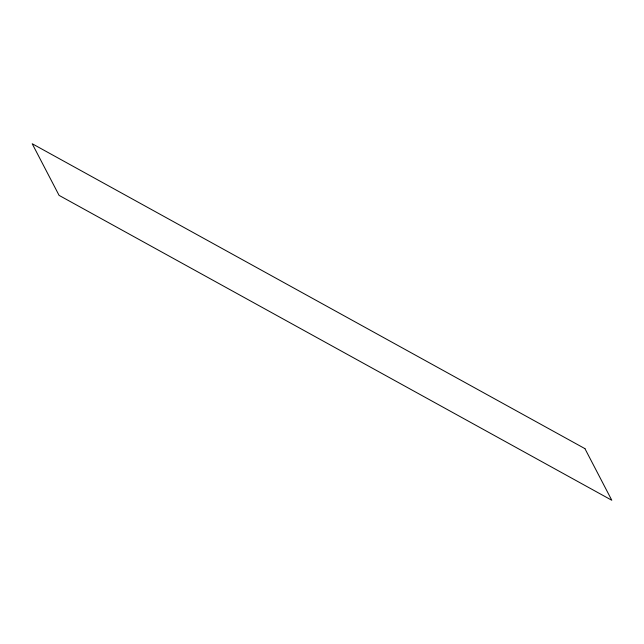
<?xml version="1.0" encoding="UTF-8"?>
<svg xmlns="http://www.w3.org/2000/svg" width="644" height="644" viewBox="0 0 644 644"><rect width="100%" height="100%" fill="white"/><g stroke="black" fill="none" stroke-linecap="round" stroke-linejoin="round"><path stroke-width="0.97" d="M584.921 448.626L32.2 143.733L59.079 195.374L611.8 500.267L584.921 448.626"/></g></svg>
